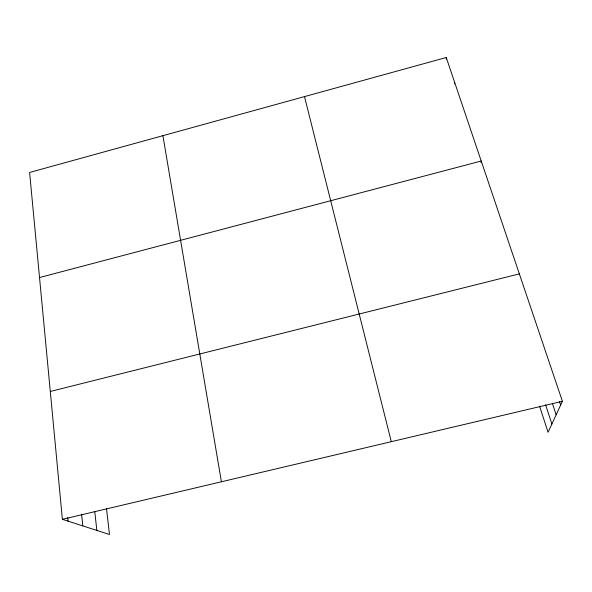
<?xml version="1.0" encoding="UTF-8"?>
<svg xmlns="http://www.w3.org/2000/svg" width="592" height="592" viewBox="0 0 592 592"><rect width="100%" height="100%" fill="white"/><g stroke="black" fill="none" stroke-linecap="round" stroke-linejoin="round"><path stroke-width="0.89" d="M454.612 83.931L454.626 82.281M481.118 162.689L481.222 161.017L39.531 277.537M106.486 508.491L109.476 534.502L62.375 519.317L29.6 172.457L446.25 57.498L562.4 401.302L548.074 432.271L539.549 406.149M50.29 391.46L519.347 273.874M62.375 519.317L562.4 401.302M559.484 401.62L560.646 405.083M552.447 403.64L556.154 414.8M545.558 404.758L551.892 424.013M304.503 96.607L391.305 441.684M162.904 135.672L221.408 481.784M94.772 511.518L96.844 530.432M81.6 514.115L82.821 525.911M67.74 517.504L68.095 521.16M446.25 57.498L446.264 59.2"/></g></svg>
